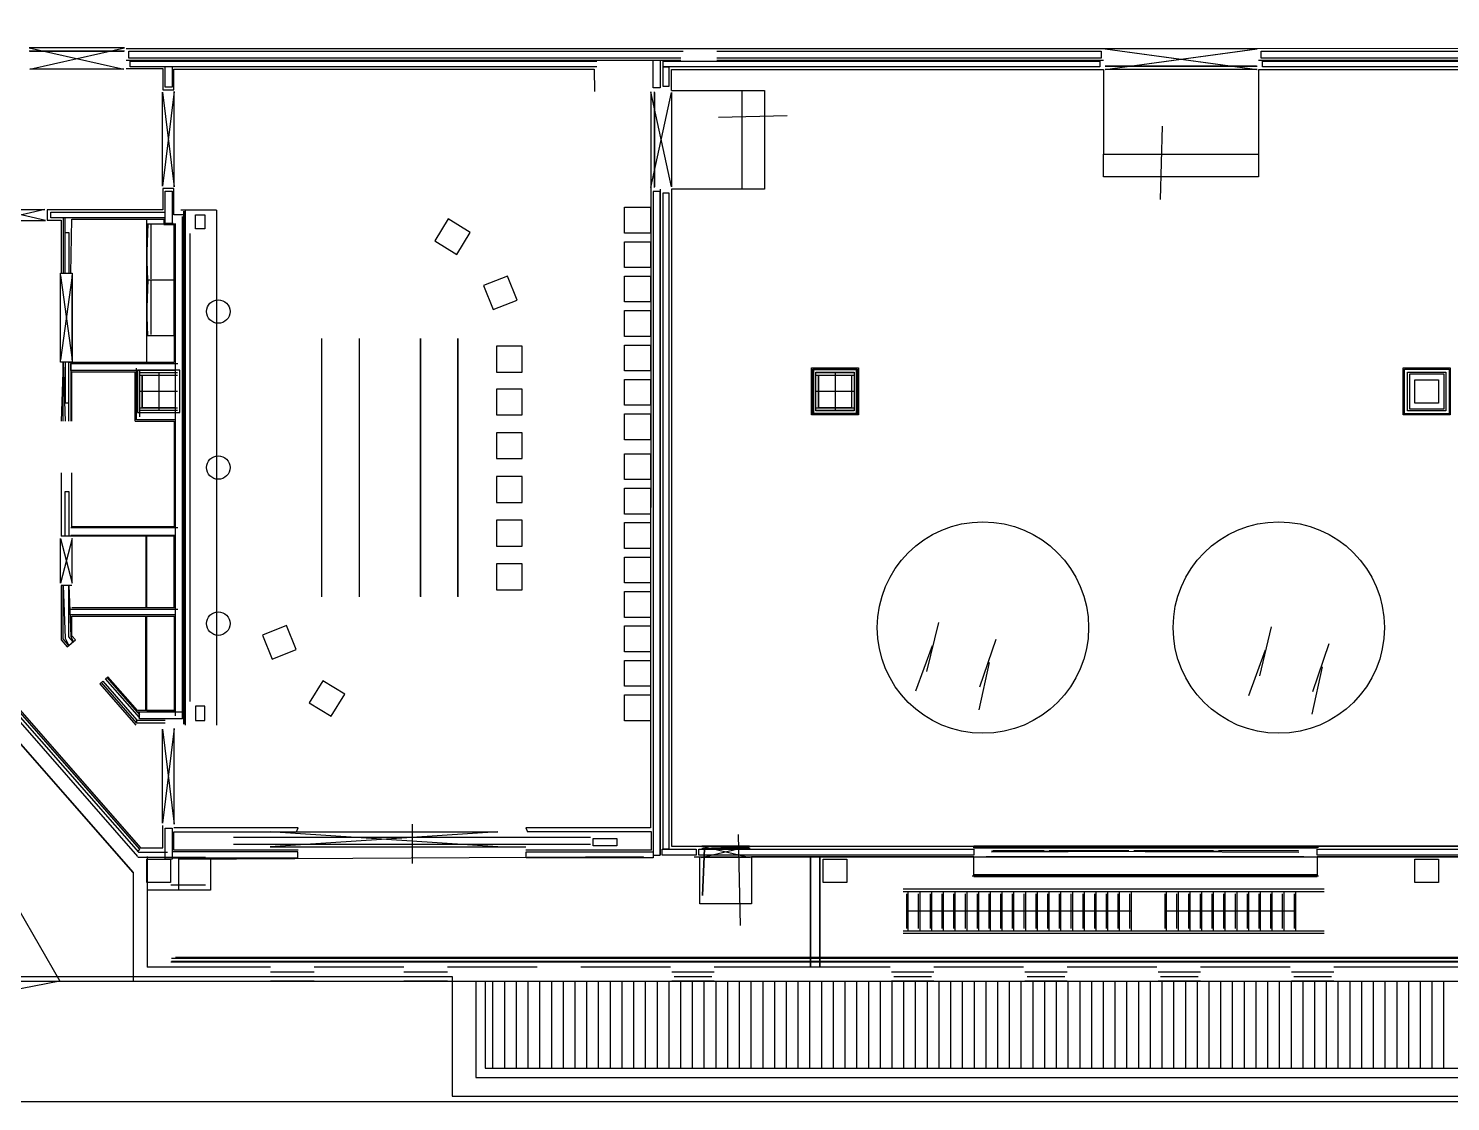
# Model space of a CAD drawing. Header units: millimetres. Extents: x -159023 to 210250, y 0 to 148500.
# Drawn here: x 31775 to 62057, y 29889 to 52725 of the extents above; entities that cross this region are included whole.
import ezdxf

# ---------------------------------------------------------------- set-up
doc = ezdxf.new("R2010")
doc.units = ezdxf.units.MM
doc.layers.add('CONTROL_SIMPLIFIED', color=7, linetype='Continuous')

msp = doc.modelspace()

# ---------------------------------------------------------------- linework, layer by layer
at = {"layer": 'CONTROL_SIMPLIFIED'}
for p, q in [((33823, 52240, 0), (31793, 52240, 0)), ((33808, 52235, 0), (31808, 52235, 0)), ((33858, 52300, 0), (54705, 52300, 0)), ((33858, 52300, 0), (54700, 52300, 0)), ((57925, 51923, 0), (54700, 51923, 0)), ((57940, 51918, 0), (54700, 51918, 0)), ((57920, 51923, 0), (54705, 51923, 0)), ((57935, 51918, 0), (54705, 51918, 0)), ((45100, 51378, 0), (45100, 49338, 0)), ((45105, 51363, 0), (45105, 49353, 0)), ((45472, 51408, 0), (47452, 51408, 0)), ((46972, 49308, 0), (46972, 51408, 0)), ((47452, 51408, 0), (47452, 49308, 0)), ((47452, 49308, 0), (45472, 49308, 0)), ((35780, 48860, 0), (35020, 48860, 0)), ((32515, 48702, 0), (32515, 47520, 0)), ((35220, 38400, 0), (35220, 48360, 0)), ((38018, 46128, 0), (38018, 40633, 0)), ((38818, 46128, 0), (38818, 40633, 0)), ((40122, 40633, 0), (40122, 46128, 0)), ((40922, 40633, 0), (40922, 46128, 0)), ((32635, 45620, 0), (34879, 45620, 0)), ((34050, 44370, 0), (34050, 45420, 0)), ((34150, 45400, 0), (34950, 45400, 0)), ((34150, 45350, 0), (34950, 45350, 0)), ((34200, 45350, 0), (34200, 44650, 0)), ((34550, 45400, 0), (34550, 44600, 0)), ((34900, 45350, 0), (34900, 44650, 0)), ((48550, 45400, 0), (49350, 45400, 0)), ((48550, 45350, 0), (49350, 45350, 0)), ((48600, 45350, 0), (48600, 44650, 0)), ((48950, 45400, 0), (48950, 44600, 0)), ((49300, 45350, 0), (49300, 44650, 0)), ((34950, 45000, 0), (34150, 45000, 0)), ((49350, 45000, 0), (48550, 45000, 0)), ((34108, 35105, 0), (25658, 44740, 0)), ((34150, 44650, 0), (34950, 44650, 0)), ((34150, 44600, 0), (34950, 44600, 0)), ((48550, 44650, 0), (49350, 44650, 0)), ((48550, 44600, 0), (49350, 44600, 0)), ((34006, 34766, 0), (25522, 44440, 0)), ((34955, 42095, 0), (32675, 42095, 0)), ((34279, 40395, 0), (34279, 41945, 0)), ((34900, 40395, 0), (32700, 40395, 0)), ((34278, 38209, 0), (34278, 40220, 0)), ((50905, 39041, 0), (51158, 40084, 0)), ((57994, 38946, 0), (58248, 39990, 0)), ((52037, 38712, 0), (52381, 39730, 0)), ((51019, 39587, 0), (50665, 38619, 0)), ((58109, 39492, 0), (57755, 38524, 0)), ((59126, 38618, 0), (59470, 39635, 0)), ((52232, 39235, 0), (52013, 38228, 0)), ((59322, 39140, 0), (59103, 38133, 0)), ((39945, 35790, 0), (39945, 34951, 0)), ((43745, 35508, 0), (36145, 35508, 0)), ((43745, 35358, 0), (36145, 35358, 0)), ((37530, 35310, 0), (42370, 35310, 0)), ((45042, 35240, 0), (42370, 35240, 0)), ((45950, 35325, 0), (63948, 35325, 0)), ((46117, 35280, 0), (47142, 35280, 0)), ((46117, 35275, 0), (47142, 35275, 0)), ((59215, 35325, 0), (51905, 35325, 0)), ((51905, 35285, 0), (59215, 35285, 0)), ((52285, 35223, 0), (58825, 35198, 0)), ((58825, 35223, 0), (52285, 35198, 0)), ((53407, 35227, 0), (52313, 35227, 0)), ((53407, 35225, 0), (52313, 35225, 0)), ((55207, 35227, 0), (53513, 35227, 0)), ((55207, 35225, 0), (53513, 35225, 0)), ((57007, 35227, 0), (55313, 35227, 0)), ((57007, 35225, 0), (55313, 35225, 0)), ((58807, 35227, 0), (57113, 35227, 0)), ((58807, 35225, 0), (57113, 35225, 0)), ((34108, 35088, 0), (35545, 35090, 0)), ((34306, 35105, 0), (34306, 32750, 0)), ((45950, 35094, 0), (63948, 35094, 0)), ((48425, 32750, 0), (48425, 35094, 0)), ((48425, 35094, 0), (48425, 32750, 0)), ((48625, 32750, 0), (48625, 35094, 0)), ((48625, 35094, 0), (48625, 32750, 0)), ((34006, 34766, 0), (34006, 32450, 0)), ((59215, 34715, 0), (51905, 34715, 0)), ((51905, 34675, 0), (59215, 34675, 0)), ((51905, 34675, 0), (59215, 34675, 0)), ((35545, 34495, 0), (34805, 34495, 0)), ((35545, 34495, 0), (34805, 34495, 0)), ((50401, 34412, 0), (59363, 34412, 0)), ((50401, 34362, 0), (59363, 34362, 0)), ((50481, 33572, 0), (50481, 34312, 0)), ((50511, 33522, 0), (50511, 34362, 0)), ((50731, 33572, 0), (50731, 34312, 0)), ((50761, 33522, 0), (50761, 34362, 0)), ((50981, 33572, 0), (50981, 34312, 0)), ((51011, 33522, 0), (51011, 34362, 0)), ((51231, 33572, 0), (51231, 34312, 0)), ((51261, 33522, 0), (51261, 34362, 0)), ((51481, 33572, 0), (51481, 34312, 0)), ((51511, 33522, 0), (51511, 34362, 0)), ((51731, 33572, 0), (51731, 34312, 0)), ((51761, 33522, 0), (51761, 34362, 0)), ((51981, 33572, 0), (51981, 34312, 0)), ((52011, 33522, 0), (52011, 34362, 0)), ((52231, 33572, 0), (52231, 34312, 0)), ((52261, 33522, 0), (52261, 34362, 0)), ((52481, 33572, 0), (52481, 34312, 0)), ((52511, 33522, 0), (52511, 34362, 0)), ((52731, 33572, 0), (52731, 34312, 0)), ((52761, 33522, 0), (52761, 34362, 0)), ((52981, 33572, 0), (52981, 34312, 0)), ((53011, 33522, 0), (53011, 34362, 0)), ((53231, 33572, 0), (53231, 34312, 0)), ((53261, 33522, 0), (53261, 34362, 0)), ((53481, 33572, 0), (53481, 34312, 0)), ((53511, 33522, 0), (53511, 34362, 0)), ((53731, 33572, 0), (53731, 34312, 0)), ((53761, 33522, 0), (53761, 34362, 0)), ((53981, 33572, 0), (53981, 34312, 0)), ((54011, 33522, 0), (54011, 34362, 0)), ((54231, 33572, 0), (54231, 34312, 0)), ((54261, 33522, 0), (54261, 34362, 0)), ((54481, 33572, 0), (54481, 34312, 0)), ((54511, 33522, 0), (54511, 34362, 0)), ((54731, 33572, 0), (54731, 34312, 0)), ((54761, 33522, 0), (54761, 34362, 0)), ((54981, 33572, 0), (54981, 34312, 0)), ((55011, 33522, 0), (55011, 34362, 0)), ((55231, 33572, 0), (55231, 34312, 0)), ((55261, 33522, 0), (55261, 34362, 0)), ((55981, 33572, 0), (55981, 34312, 0)), ((56011, 33522, 0), (56011, 34362, 0)), ((56231, 33572, 0), (56231, 34312, 0)), ((56261, 33522, 0), (56261, 34362, 0)), ((56481, 33572, 0), (56481, 34312, 0)), ((56511, 33522, 0), (56511, 34362, 0)), ((56731, 33572, 0), (56731, 34312, 0)), ((56761, 33522, 0), (56761, 34362, 0)), ((56981, 33572, 0), (56981, 34312, 0)), ((57011, 33522, 0), (57011, 34362, 0)), ((57231, 33572, 0), (57231, 34312, 0)), ((57261, 33522, 0), (57261, 34362, 0)), ((57481, 33572, 0), (57481, 34312, 0)), ((57511, 33522, 0), (57511, 34362, 0)), ((57731, 33572, 0), (57731, 34312, 0)), ((57761, 33522, 0), (57761, 34362, 0)), ((57981, 33572, 0), (57981, 34312, 0)), ((58011, 33522, 0), (58011, 34362, 0)), ((58231, 33572, 0), (58231, 34312, 0)), ((58261, 33522, 0), (58261, 34362, 0)), ((58481, 33572, 0), (58481, 34312, 0)), ((58511, 33522, 0), (58511, 34362, 0)), ((58731, 33572, 0), (58731, 34312, 0)), ((58761, 33522, 0), (58761, 34362, 0)), ((55261, 33942, 0), (50511, 33942, 0)), ((58761, 33942, 0), (56011, 33942, 0)), ((50401, 33522, 0), (59363, 33522, 0)), ((50401, 33472, 0), (59363, 33472, 0)), ((36931, 32750, 0), (34306, 32750, 0)), ((65705, 32852, 0), (34805, 32852, 0)), ((65705, 32932, 0), (34820, 32932, 0)), ((65705, 32867, 0), (34820, 32867, 0)), ((65678, 32957, 0), (34910, 32957, 0)), ((39770, 32750, 0), (37858, 32750, 0)), ((42610, 32750, 0), (40697, 32750, 0)), ((45450, 32750, 0), (43537, 32750, 0)), ((50128, 32750, 0), (46377, 32750, 0)), ((50128, 32750, 0), (46377, 32750, 0)), ((52967, 32750, 0), (51055, 32750, 0)), ((52967, 32750, 0), (51055, 32750, 0)), ((55805, 32750, 0), (53894, 32750, 0)), ((55805, 32750, 0), (53894, 32750, 0)), ((58643, 32750, 0), (56732, 32750, 0)), ((58643, 32750, 0), (56732, 32750, 0)), ((63298, 32750, 0), (59570, 32750, 0)), ((63298, 32750, 0), (59570, 32750, 0)), ((34006, 32450, 0), (36931, 32450, 0)), ((36931, 32650, 0), (37858, 32650, 0)), ((37858, 32450, 0), (36931, 32450, 0)), ((36976, 32550, 0), (37813, 32550, 0)), ((37858, 32450, 0), (39770, 32450, 0)), ((39770, 32650, 0), (40697, 32650, 0)), ((40697, 32450, 0), (39770, 32450, 0)), ((39815, 32550, 0), (40652, 32550, 0)), ((40697, 32450, 0), (42610, 32450, 0)), ((41300, 32450, 0), (41300, 30400, 0)), ((41500, 32450, 0), (41500, 30600, 0)), ((41667, 30600, 0), (41667, 32450, 0)), ((41917, 30600, 0), (41917, 32450, 0)), ((42167, 30600, 0), (42167, 32450, 0)), ((42417, 30600, 0), (42417, 32450, 0)), ((42667, 30600, 0), (42667, 32450, 0)), ((42917, 30600, 0), (42917, 32450, 0)), ((43167, 30600, 0), (43167, 32450, 0)), ((43417, 30600, 0), (43417, 32450, 0)), ((43667, 30600, 0), (43667, 32450, 0)), ((43917, 30600, 0), (43917, 32450, 0)), ((44167, 30600, 0), (44167, 32450, 0)), ((44417, 30600, 0), (44417, 32450, 0)), ((44667, 30600, 0), (44667, 32450, 0)), ((44917, 30600, 0), (44917, 32450, 0)), ((45167, 30600, 0), (45167, 32450, 0)), ((45417, 30600, 0), (45417, 32450, 0)), ((45477, 32650, 0), (46377, 32650, 0)), ((46377, 32450, 0), (45477, 32450, 0)), ((45527, 32550, 0), (46327, 32550, 0)), ((45667, 30600, 0), (45667, 32450, 0)), ((45917, 30600, 0), (45917, 32450, 0)), ((46167, 30600, 0), (46167, 32450, 0)), ((46377, 32450, 0), (50128, 32450, 0)), ((46417, 30600, 0), (46417, 32450, 0)), ((46667, 30600, 0), (46667, 32450, 0)), ((46917, 30600, 0), (46917, 32450, 0)), ((47167, 30600, 0), (47167, 32450, 0)), ((47417, 30600, 0), (47417, 32450, 0)), ((47667, 30600, 0), (47667, 32450, 0)), ((47917, 30600, 0), (47917, 32450, 0)), ((48167, 30600, 0), (48167, 32450, 0)), ((48417, 30600, 0), (48417, 32450, 0)), ((48667, 30600, 0), (48667, 32450, 0)), ((48917, 30600, 0), (48917, 32450, 0)), ((49167, 30600, 0), (49167, 32450, 0)), ((49417, 30600, 0), (49417, 32450, 0)), ((49667, 30600, 0), (49667, 32450, 0)), ((49917, 30600, 0), (49917, 32450, 0)), ((50155, 32650, 0), (51055, 32650, 0)), ((51055, 32450, 0), (50155, 32450, 0)), ((50167, 30600, 0), (50167, 32450, 0)), ((50205, 32550, 0), (51005, 32550, 0)), ((50417, 30600, 0), (50417, 32450, 0)), ((50667, 30600, 0), (50667, 32450, 0)), ((50917, 30600, 0), (50917, 32450, 0)), ((51055, 32450, 0), (52967, 32450, 0)), ((51167, 30600, 0), (51167, 32450, 0)), ((51417, 30600, 0), (51417, 32450, 0)), ((51667, 30600, 0), (51667, 32450, 0)), ((51917, 30600, 0), (51917, 32450, 0)), ((52167, 30600, 0), (52167, 32450, 0)), ((52417, 30600, 0), (52417, 32450, 0)), ((52667, 30600, 0), (52667, 32450, 0)), ((52917, 30600, 0), (52917, 32450, 0)), ((52994, 32650, 0), (53894, 32650, 0)), ((53894, 32450, 0), (52994, 32450, 0)), ((53044, 32550, 0), (53844, 32550, 0)), ((53167, 30600, 0), (53167, 32450, 0)), ((53417, 30600, 0), (53417, 32450, 0)), ((53667, 30600, 0), (53667, 32450, 0)), ((53894, 32450, 0), (55805, 32450, 0)), ((53917, 30600, 0), (53917, 32450, 0)), ((54167, 30600, 0), (54167, 32450, 0)), ((54417, 30600, 0), (54417, 32450, 0)), ((54667, 30600, 0), (54667, 32450, 0)), ((54917, 30600, 0), (54917, 32450, 0)), ((55167, 30600, 0), (55167, 32450, 0)), ((55417, 30600, 0), (55417, 32450, 0)), ((55667, 30600, 0), (55667, 32450, 0)), ((55832, 32650, 0), (56732, 32650, 0)), ((56732, 32450, 0), (55832, 32450, 0)), ((55882, 32550, 0), (56682, 32550, 0)), ((55917, 30600, 0), (55917, 32450, 0)), ((56167, 30600, 0), (56167, 32450, 0)), ((56417, 30600, 0), (56417, 32450, 0)), ((56667, 30600, 0), (56667, 32450, 0)), ((56732, 32450, 0), (58643, 32450, 0)), ((56917, 30600, 0), (56917, 32450, 0)), ((57167, 30600, 0), (57167, 32450, 0)), ((57417, 30600, 0), (57417, 32450, 0)), ((57667, 30600, 0), (57667, 32450, 0)), ((57917, 30600, 0), (57917, 32450, 0)), ((58167, 30600, 0), (58167, 32450, 0)), ((58417, 30600, 0), (58417, 32450, 0)), ((58667, 30600, 0), (58667, 32450, 0)), ((58670, 32650, 0), (59570, 32650, 0)), ((59570, 32450, 0), (58670, 32450, 0)), ((58720, 32550, 0), (59520, 32550, 0)), ((58917, 30600, 0), (58917, 32450, 0)), ((59167, 30600, 0), (59167, 32450, 0)), ((59417, 30600, 0), (59417, 32450, 0)), ((59570, 32450, 0), (63298, 32450, 0)), ((59667, 30600, 0), (59667, 32450, 0)), ((59917, 30600, 0), (59917, 32450, 0)), ((60167, 30600, 0), (60167, 32450, 0)), ((60417, 30600, 0), (60417, 32450, 0)), ((60667, 30600, 0), (60667, 32450, 0)), ((60917, 30600, 0), (60917, 32450, 0)), ((61167, 30600, 0), (61167, 32450, 0)), ((61417, 30600, 0), (61417, 32450, 0)), ((61667, 30600, 0), (61667, 32450, 0)), ((61917, 30600, 0), (61917, 32450, 0)), ((41500, 30600, 0), (81600, 30600, 0)), ((41300, 30400, 0), (81800, 30400, 0))]:
    msp.add_line(p, q, dxfattribs=at)
for points in [[(177709, 113200), (145050, 113200), (145050, 105450), (112850, 105450), (112850, 128250), (97900, 128250), (97900, 129750), (71750, 129750), (71750, 128250), (53300, 128250), (53300, 130125), (48650, 130125), (48650, 128427), (31100, 128427), (31100, 131600), (20300, 131600), (20300, 105450), (17500, 105450), (17500, 32550), (40800, 32550), (40800, 30000), (170357, 30000), (177709, 37850)], [(20200, 93550), (20200, 71137), (20474, 71137), (20474, 70447), (19142, 70447), (19142, 55550), (20200, 55550), (20200, 44452), (25510, 44454), (34006, 34766), (34006, 32450), (82400, 32450)], [(20200, 93550), (20200, 71137), (20474, 71137), (20474, 70447), (19142, 70447), (19142, 55550), (20200, 55550), (20200, 32450), (82400, 32450), (82400, 33200), (86550, 33200), (86550, 31115), (92905, 31115), (92905, 33200), (97000, 33200), (97000, 32450), (149600, 32450)], [(45665, 52090), (33913, 52090), (33913, 52240), (45715, 52240)], [(45665, 52090), (33913, 52090), (33913, 52240), (45715, 52240)], [(45665, 52090), (33913, 52090), (33913, 52240), (45665, 52240)], [(46435, 52240), (54615, 52240), (54615, 52090), (46435, 52090)], [(66133, 32925), (66100, 52300), (57940, 52290)], [(33858, 51870), (34640, 51870), (34640, 51420), (34870, 51420), (34870, 51856), (43820, 51856), (43830, 51382)], [(33859, 52052), (45665, 52052)], [(33859, 52052), (45665, 52052)], [(33859, 52052), (45665, 52052)], [(43880, 51905), (33939, 51905), (33939, 52030), (43880, 52030)], [(34836, 51905), (34836, 51475), (34686, 51475), (34686, 51915)], [(45665, 52030), (54590, 52030), (54590, 51905), (45290, 51905), (45290, 52030), (45665, 52030)], [(45472, 51408), (45472, 51848), (54664, 51848)], [(46435, 52052), (54670, 52052)], [(54670, 51848), (54670, 50048)], [(57970, 52052), (65852, 52052), (65852, 34585)], [(57970, 51848), (57970, 50048)], [(57976, 51848), (65648, 51848), (65648, 35325), (65054, 35325)], [(46472, 50834), (47932, 50876)], [(55917, 50648), (55875, 49088)], [(35079, 48760), (34870, 48760), (34870, 49320), (34640, 49320), (34640, 48863), (32174, 48863), (32174, 48646), (32469, 48646), (32469, 47520), (32555, 47520)], [(34858, 48577), (34686, 48576), (34686, 49265), (34836, 49265), (34836, 48576)], [(45030, 49338), (45020, 35715)], [(45230, 49308), (45230, 35132)], [(45472, 49308), (45472, 35325), (46066, 35325)], [(34686, 48692), (32254, 48692), (32254, 48817), (34686, 48817)], [(35079, 48840), (35079, 37920)], [(35099, 37920), (35099, 48840)], [(35120, 37900), (35120, 48860)], [(35780, 48860), (35780, 37900)], [(32555, 47520), (32555, 48692)], [(32675, 47520), (32700, 48667), (34661, 48667), (34661, 48551), (34879, 48551), (34879, 45620)], [(34300, 45595), (34300, 48665), (34675, 48665), (34676, 48565)], [(34320, 48565), (34300, 47972), (34300, 48565), (34900, 48565)], [(34380, 48545), (34380, 47397)], [(34880, 47390), (34880, 48552), (34885, 47390)], [(34900, 48565), (34900, 45595)], [(34905, 38098), (34904, 48576)], [(35054, 38034), (35054, 48726)], [(32555, 47520), (32555, 48385), (32635, 48385), (32635, 47520)], [(34320, 47377), (34300, 47970), (34300, 47377), (34900, 47377)], [(32459, 47470), (32710, 45670), (32710, 47470), (32459, 45670), (32459, 47470)], [(34320, 47377), (34300, 46784), (34300, 47377)], [(34380, 47357), (34380, 46209)], [(34880, 46202), (34880, 47364)], [(34885, 47364), (34885, 46202)], [(34320, 46189), (34300, 46782), (34300, 46189), (34900, 46189)], [(34885, 45683), (34885, 46176), (34880, 45683)], [(38018, 46128), (38018, 40630)], [(38818, 46128), (38818, 40630)], [(40122, 46128), (40122, 40630)], [(40922, 46128), (40922, 40630)], [(32515, 45620), (32469, 44370)], [(32515, 44370), (32515, 45620), (32555, 44370)], [(32555, 45620), (32555, 44755), (32635, 44755), (32635, 45620)], [(32635, 44370), (32635, 45620)], [(32675, 45620), (32675, 44370)], [(34904, 45445), (32675, 45445), (32675, 45595)], [(32675, 45595), (34955, 45595)], [(34904, 44395), (34075, 44395), (34075, 45494)], [(34140, 45445), (34140, 44460)], [(32700, 44370), (32700, 45420), (34050, 45420)], [(34050, 44370), (34879, 44370), (34879, 42120)], [(32469, 43270), (32469, 41920)], [(34879, 42120), (32700, 42120), (32700, 43270)], [(26268, 34287), (28432, 34629), (29999, 33703), (31091, 32193), (32445, 32455), (30705, 35466), (24381, 41928), (20396, 42720), (17307, 40487), (16846, 38277)], [(32555, 41920), (32555, 42870), (32635, 42870), (32635, 41920)], [(27869, 42320), (34118, 35194), (34736, 35193)], [(34099, 35216), (34148, 35259), (27950, 42325)], [(28013, 42302), (34162, 35290), (34640, 35290), (34640, 35760)], [(32458, 40920), (32458, 41870), (32710, 40920), (32710, 41870), (32458, 40920)], [(34879, 40395), (34879, 41920), (32469, 41920)], [(32675, 41945), (34904, 41945)], [(34300, 40395), (34300, 41945)], [(34900, 41945), (34900, 40395)], [(32700, 40870), (32469, 40870), (32469, 39715), (32601, 39565), (32775, 39717), (32700, 39802), (32700, 40220), (34900, 40220)], [(32675, 40370), (34955, 40370)], [(34904, 40245), (32675, 40245)], [(34879, 40220), (34879, 38209), (34097, 38209), (33467, 38928)], [(34900, 40220), (34900, 38200), (34300, 38200), (34300, 40220)], [(33358, 38832), (33293, 38775), (34063, 37897)], [(34084, 37943), (33328, 38806)], [(33358, 38832), (34084, 38004)], [(34143, 38058), (33418, 38885), (33467, 38928)], [(33448, 38911), (34143, 38119)], [(34086, 38184), (35054, 38184)], [(35054, 38034), (34143, 38034), (34143, 38184)], [(34686, 37943), (34084, 37943), (34084, 38008), (34686, 38008)], [(37485, 35631), (37520, 35715), (34870, 35715)], [(37520, 35240), (34874, 35240), (34874, 35630), (37485, 35630)], [(45020, 35715), (42370, 35715), (42405, 35631)], [(45042, 35240), (45042, 35630), (42405, 35630)], [(46939, 33634), (46897, 35574)], [(45978, 35325), (51905, 35325)], [(47124, 35285), (46120, 35325), (47124, 35285)], [(46130, 34271), (46170, 35275), (46130, 34271)], [(51893, 35305), (59243, 35305)], [(63942, 35325), (59225, 35325)], [(34970, 35090), (34970, 34385), (34306, 34385)], [(34970, 35039), (34970, 34385), (34306, 34385)], [(35650, 35039), (35650, 34385), (34910, 34385)], [(44872, 35094), (34970, 35039)], [(51905, 34675), (51905, 35094), (47172, 35094)], [(52171, 35105), (58935, 35105)], [(63948, 35094), (59215, 35094), (59215, 34675)], [(51869, 34695), (59243, 34695)], [(41300, 32450), (41300, 30400), (81800, 30400), (81800, 32450)]]:
    msp.add_lwpolyline(points, dxfattribs=at)
for points in [[(18912, 29889), (116904, 29889), (116904, 99183), (18912, 99183)], [(33823, 52310), (31793, 52310), (33808, 51860), (31808, 51860)], [(57940, 52290), (54700, 52290), (57940, 51848), (54700, 51848)], [(57935, 52290), (54705, 52290), (57935, 51848), (54705, 51848)], [(66040, 52090), (58025, 52090), (58025, 52240), (66040, 52240)], [(45230, 51463), (45080, 51463), (45080, 52052), (45230, 52052)], [(45290, 51905), (45415, 51905), (45415, 51488), (45290, 51488)], [(65830, 51905), (58050, 51905), (58050, 52030), (65830, 52030)], [(34880, 49355), (34880, 51385), (34630, 49370), (34630, 51370)], [(45030, 51378), (45030, 49338), (45472, 51363), (45472, 49353)], [(57970, 50048), (57970, 49568), (54670, 49568), (54670, 50048)], [(45080, 35132), (45230, 35132), (45230, 49253), (45080, 49253)], [(45290, 49228), (45415, 49228), (45415, 35257), (45290, 35257)], [(31109, 48639), (32139, 48639), (31124, 48870), (32124, 48870)], [(35335, 48760), (35535, 48760), (35535, 48460), (35335, 48460)], [(45020, 48920), (45020, 48370), (44470, 48370), (44470, 48920)], [(40428, 48202), (40898, 47916), (41184, 48386), (40715, 48672)], [(45020, 48187), (45020, 47637), (44470, 47637), (44470, 48187)], [(32459, 45620), (32459, 47520), (32710, 47520), (32710, 45620)], [(41466, 47252), (41669, 46741), (42180, 46944), (41977, 47455)], [(45020, 47454), (45020, 46904), (44470, 46904), (44470, 47454)], [(45020, 46721), (45020, 46171), (44470, 46171), (44470, 46721)], [(41740, 45963), (41740, 45413), (42290, 45413), (42290, 45963)], [(45020, 45988), (45020, 45438), (44470, 45438), (44470, 45988)], [(34100, 44550), (35000, 44550), (35000, 45450), (34100, 45450)], [(34100, 44550), (35000, 44550), (35000, 45450), (34100, 45450)], [(48450, 45500), (49450, 45500), (49450, 44500), (48450, 44500)], [(48475, 45475), (49425, 45475), (49425, 44525), (48475, 44525)], [(48490, 44540), (49410, 44540), (49410, 45460), (48490, 45460)], [(48490, 44540), (49410, 44540), (49410, 45460), (48490, 45460)], [(61050, 45500), (62050, 45500), (62050, 44500), (61050, 44500)], [(61075, 45475), (62025, 45475), (62025, 44525), (61075, 44525)], [(34200, 45350), (34900, 45350), (34900, 44650), (34200, 44650)], [(45020, 45255), (45020, 44705), (44470, 44705), (44470, 45255)], [(48540, 45410), (49360, 45410), (49360, 44590), (48540, 44590)], [(48600, 45350), (49300, 45350), (49300, 44650), (48600, 44650)], [(61140, 45410), (61960, 45410), (61960, 44590), (61140, 44590)], [(61180, 44630), (61920, 44630), (61920, 45370), (61180, 45370)], [(61180, 44630), (61920, 44630), (61920, 45370), (61180, 45370)], [(61300, 45250), (61800, 45250), (61800, 44750), (61300, 44750)], [(41740, 45050), (41740, 44500), (42290, 44500), (42290, 45050)], [(45020, 44522), (45020, 43972), (44470, 43972), (44470, 44522)], [(41740, 44120), (41740, 43570), (42290, 43570), (42290, 44120)], [(45020, 43674), (45020, 43124), (44470, 43124), (44470, 43674)], [(41740, 43190), (41740, 42640), (42290, 42640), (42290, 43190)], [(45020, 42941), (45020, 42391), (44470, 42391), (44470, 42941)], [(41740, 42260), (41740, 41710), (42290, 41710), (42290, 42260)], [(45020, 42208), (45020, 41658), (44470, 41658), (44470, 42208)], [(41740, 41330), (41740, 40780), (42290, 40780), (42290, 41330)], [(45020, 41475), (45020, 40925), (44470, 40925), (44470, 41475)], [(32555, 39747), (32635, 39595), (32515, 39732), (32515, 40870)], [(32675, 39793), (32726, 39674), (32635, 39777), (32635, 40870)], [(45020, 40742), (45020, 40192), (44470, 40192), (44470, 40742)], [(37474, 39508), (37271, 40019), (36760, 39816), (36963, 39305)], [(45020, 40009), (45020, 39459), (44470, 39459), (44470, 40009)], [(45020, 39276), (45020, 38726), (44470, 38726), (44470, 39276)], [(38512, 38558), (38042, 38844), (37756, 38374), (38225, 38088)], [(45020, 38543), (45020, 37993), (44470, 37993), (44470, 38543)], [(35335, 38000), (35535, 38000), (35535, 38300), (35335, 38300)], [(34880, 35795), (34880, 37825), (34630, 35810), (34630, 37810)], [(34686, 35705), (34836, 35705), (34836, 35050), (34686, 35050)], [(36920, 35625), (41770, 35625), (36920, 35310), (41770, 35310)], [(44301, 35483), (44301, 35333), (43801, 35333), (43801, 35483)], [(34836, 35077), (37514, 35077), (37514, 35202), (34836, 35202)], [(45080, 35077), (42376, 35077), (42376, 35202), (45080, 35202)], [(45268, 35257), (45992, 35257), (45992, 35132), (45268, 35132)], [(46052, 35257), (51905, 35257), (51905, 35132), (46052, 35132)], [(47142, 35084), (46102, 35084), (47127, 35325), (46117, 35325)], [(59215, 35257), (63868, 35257), (63868, 35132), (59215, 35132)], [(34300, 35050), (34800, 35050), (34800, 34550), (34300, 34550)], [(34300, 35050), (34800, 35050), (34800, 34550), (34300, 34550)], [(47172, 35094), (47172, 34094), (46072, 34094), (46072, 35094)], [(48700, 35050), (49200, 35050), (49200, 34550), (48700, 34550)], [(61300, 35050), (61800, 35050), (61800, 34550), (61300, 34550)]]:
    msp.add_lwpolyline(points, close=True, dxfattribs=at)
for centre, radius in [((35818, 46700, 0), 250), ((35818, 43380, 0), 250), ((52100, 39975, 0), 2250), ((58400, 39975, 0), 2250), ((35818, 40060, 0), 250)]:
    msp.add_circle(centre, radius, dxfattribs=at)

doc.saveas('drawing.dxf')
